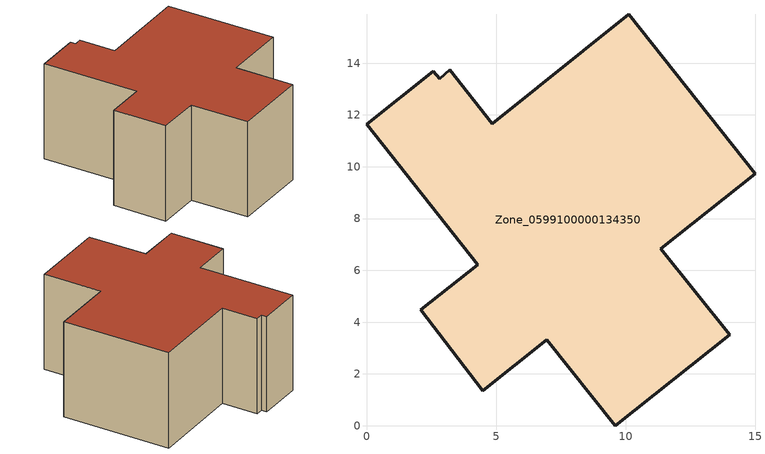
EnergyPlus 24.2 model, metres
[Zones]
Zone_0599100000134350
 floor ground (C_G): 3.21,13.75 4.85,11.67 10.12,15.89 15,9.73 11.37,6.84 14.02,3.51 9.61,0 6.96,3.33 4.49,1.36 2.1,4.47 4.3,6.22 0,11.65 2.57,13.7 2.84,13.4 z1.66
 wall outside (C_F): 4.3,6.22 2.1,4.47 4.49,1.36 6.96,3.33 9.61,0 14.02,3.51 11.37,6.84 15,9.73 10.12,15.89 4.85,11.67 3.21,13.75 2.84,13.4 2.57,13.7 0,11.65 4.3,6.22 z1.66:8.69
 roof outside (C_R): 4.85,11.67 3.21,13.75 2.84,13.4 2.57,13.7 0,11.65 4.3,6.22 2.1,4.47 4.49,1.36 6.96,3.33 9.61,0 14.02,3.51 11.37,6.84 15,9.73 10.12,15.89 z8.69
[BUILDING]
Pand.0599100000134350: North Axis=0; Terrain=City; Loads Convergence Tolerance Value=0.04; Temperature Convergence Tolerance Value=0.4; Solar Distribution=FullExterior; Maximum Number of Warmup Days=25; Minimum Number of Warmup Days=1
[Site:Location]
Rotterdam.The.Hague.AP_ZH_NLD Design_Conditions: Latitude=51.96; Longitude=4.45; Time Zone=1; Elevation=-4.5
[SITE:GROUNDTEMPERATURE:BUILDINGSURFACE]
18, 18, 18, 18, 18, 18, 18, 18, 18, 18, 18, 18
[MATERIAL] Thermal Absorptance=0.9; Solar Absorptance=0.7; Visible Absorptance=0.7
Name | Roughness | Thickness | Conductivity | Density | Specific Heat
G.D.1965-1974 | MediumSmooth | 0.15 | 0.882353 | 540 | 1210
F.D.1965-1974 | Rough | 0.3 | 0.697674 | 1920 | 840
R.D.1965-1974 | MediumRough | 0.2 | 0.232558 | 1500 | 1000
[CONSTRUCTION]
C_G: G.D.1965-1974
C_F: F.D.1965-1974
C_R: R.D.1965-1974
[ZONE]
Zone_0599100000134350: Type=1; Multiplier=1; Ceiling Height=Autocalculate; Volume=Autocalculate; Floor Area=autocalculate; Part of Total Floor Area=Yes
[ZONEINFILTRATION:DESIGNFLOWRATE]
Infil_Zone_0599100000134350: Zone or ZoneList or Space or SpaceList=Zone_0599100000134350; Schedule=AlwaysOn; Design Flow Rate Calculation Method=Flow/Area; Flow Rate per Floor Area=0.0042; Constant Term Coefficient=1; Temperature Term Coefficient=0; Velocity Term Coefficient=0; Velocity Squared Term Coefficient=0
[HVACTEMPLATE:ZONE:IDEALLOADSAIRSYSTEM]
Zone_0599100000134350: Maximum Heating Supply Air Temperature=50; Minimum Cooling Supply Air Temperature=13; Maximum Heating Supply Air Humidity Ratio=0.0156; Minimum Cooling Supply Air Humidity Ratio=0.0077; Heating Limit=NoLimit; Cooling Limit=NoLimit; Dehumidification Control Type=ConstantSensibleHeatRatio; Cooling Sensible Heat Ratio=0.7; Dehumidification Setpoint=60; Humidification Control Type=None; Humidification Setpoint=30; Outdoor Air Method=None; Outdoor Air Flow Rate per Person=0.00944; Outdoor Air Flow Rate per Zone Floor Area=0; Outdoor Air Flow Rate per Zone=0; Demand Controlled Ventilation Type=None; Outdoor Air Economizer Type=NoEconomizer; Heat Recovery Type=None; Sensible Heat Recovery Effectiveness=0.7; Latent Heat Recovery Effectiveness=0.65
[ZONECONTROL:THERMOSTAT]
ThermostatControl_Zone_0599100000134350: Zone or ZoneList=Zone_0599100000134350; Control Type Schedule=DualSetpointControlType; Control 1=Thermostat_Zone_0599100000134350; Temperature Difference Between Cutout And Setpoint=0
[THERMOSTATSETPOINT:DUALSETPOINT]
Thermostat_Zone_0599100000134350: Heating Setpoint Temperature Schedule=HeatingSetpoint_Zone_0599100000134350; Cooling Setpoint Temperature Schedule=CoolingSetpoint_Zone_0599100000134350
[SCHEDULE:COMPACT]
HeatingSetpoint_Zone_0599100000134350: Through: 12/31, For: AllDays, Until: 24:00, 21
CoolingSetpoint_Zone_0599100000134350: Through: 12/31, For: AllDays, Until: 24:00, 24
DualSetpointControlType: Through: 12/31, For: AllDays, Until: 24:00, 4
AlwaysOn: Through: 12/31, For: AllDays, Until: 24:00, 1
